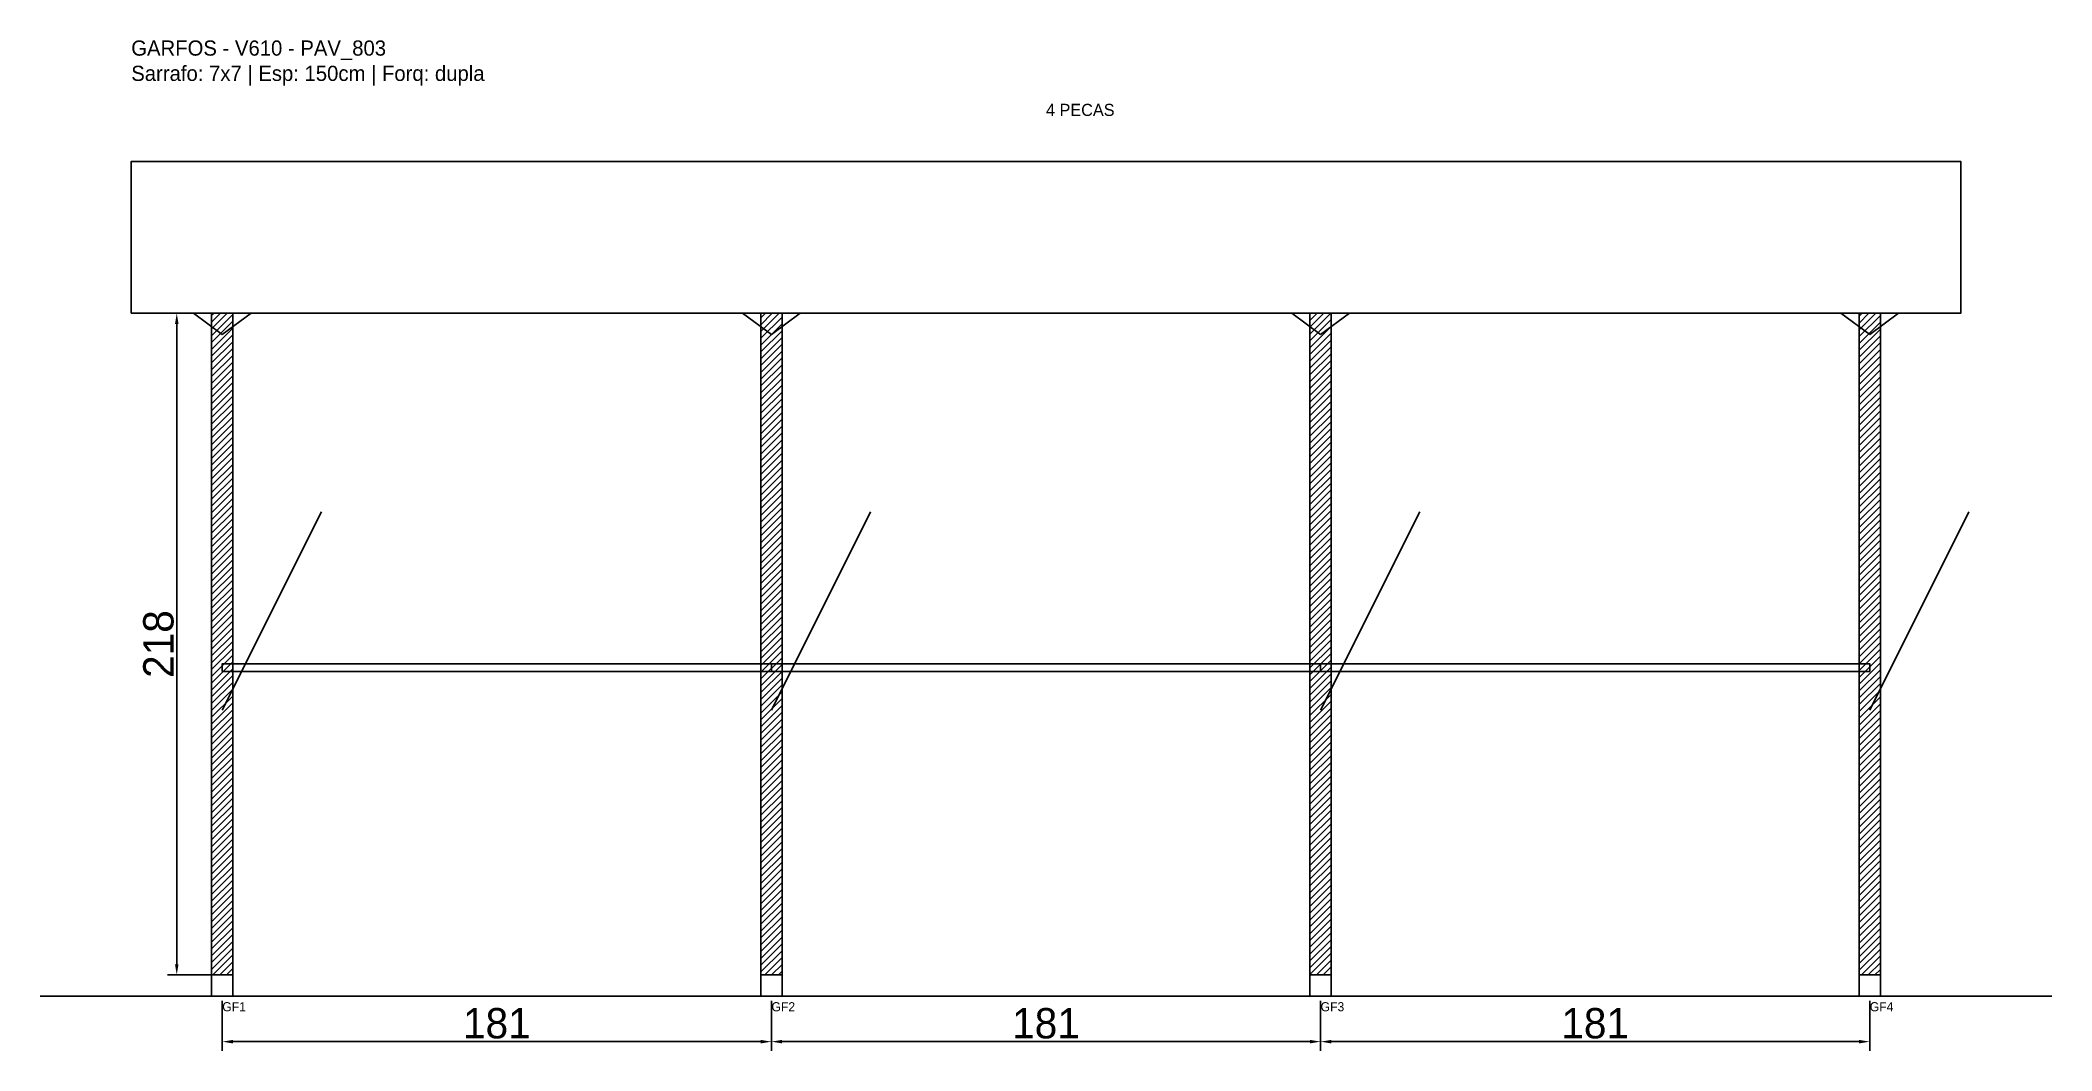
# Model space of a CAD drawing. Header units: metres. Extents: x -30 to 633, y -25 to 308.
import ezdxf

# ---------------------------------------------------------------- set-up
doc = ezdxf.new("R2010")
doc.units = ezdxf.units.M
for name, color, linetype in [('BARRA_ANCORAGEM', 1, 'Continuous'), ('COTA', 241, 'Continuous'), ('GARFOS OK', 3, 'Continuous'), ('NOME DA VIGA', 6, 'Continuous'), ('SARR_7x7', 40, 'Continuous'), ('TIRAS REESCORAMENTO', 252, 'Continuous'), ('VIGAS', 3, 'Continuous')]:
    doc.layers.add(name, color=color, linetype=linetype)
doc.dimstyles.new('EZ DXF', dxfattribs={"dimtxt": 10, "dimasz": 3.5, "dimexe": 3, "dimexo": 1.5, "dimgap": 1, "dimtad": 1, "dimdec": 1, "dimdsep": 46, "dimcen": 2.5, "dimazin": 3, "dimtfac": 1, "dimtmove": 0, "dimatfit": 3})

msp = doc.modelspace()

# ---------------------------------------------------------------- hatches: boundary and pattern name
at = {"layer": 'COTA'}
h = msp.add_hatch(dxfattribs=at)
h.set_pattern_fill('ANSI31', scale=0.5)
h.paths.add_polyline_path([(26.5, 0), (33.5, 0), (33.5, 218), (26.5, 218)])
h = msp.add_hatch(dxfattribs=at)
h.set_pattern_fill('ANSI31', scale=0.5)
h.paths.add_polyline_path([(207.5, 0), (214.5, 0), (214.5, 218), (207.5, 218)])
h = msp.add_hatch(dxfattribs=at)
h.set_pattern_fill('ANSI31', scale=0.5)
h.paths.add_polyline_path([(388.5, 0), (395.5, 0), (395.5, 218), (388.5, 218)])
h = msp.add_hatch(dxfattribs=at)
h.set_pattern_fill('ANSI31', scale=0.5)
h.paths.add_polyline_path([(569.5, 0), (576.5, 0), (576.5, 218), (569.5, 218)])

# ---------------------------------------------------------------- linework, layer by layer
at = {"layer": 'BARRA_ANCORAGEM'}
for p, q in [((30, 87.2), (62.7, 152.6)), ((211, 87.2), (243.7, 152.6)), ((392, 87.2), (424.7, 152.6)), ((573, 87.2), (605.7, 152.6))]:
    msp.add_line(p, q, dxfattribs=at)
at = {"layer": 'GARFOS OK'}
for p, q in [((30, 211), (20.5, 218)), ((20.5, 218), (39.5, 218)), ((30, 211), (39.5, 218)), ((211, 211), (201.5, 218)), ((201.5, 218), (220.5, 218)), ((211, 211), (220.5, 218)), ((392, 211), (382.5, 218)), ((382.5, 218), (401.5, 218)), ((392, 211), (401.5, 218)), ((573, 211), (563.5, 218)), ((563.5, 218), (582.5, 218)), ((573, 211), (582.5, 218))]:
    msp.add_line(p, q, dxfattribs=at)
at = {"layer": 'GARFOS OK', "linetype": 'CONTINUOUS'}
msp.add_line((-30, -7), (633, -7), dxfattribs=at)
at = {"layer": 'GARFOS OK'}
for points in [[(26.5, 0), (33.5, 0), (33.5, 218), (26.5, 218), (26.5, 0)], [(207.5, 0), (214.5, 0), (214.5, 218), (207.5, 218), (207.5, 0)], [(388.5, 0), (395.5, 0), (395.5, 218), (388.5, 218), (388.5, 0)], [(569.5, 0), (576.5, 0), (576.5, 218), (569.5, 218), (569.5, 0)]]:
    msp.add_lwpolyline(points, dxfattribs=at)
at = {"layer": 'SARR_7x7'}
for points in [[(26.5, -7), (33.5, -7), (33.5, 0), (26.5, 0), (26.5, -7)], [(207.5, -7), (214.5, -7), (214.5, 0), (207.5, 0), (207.5, -7)], [(388.5, -7), (395.5, -7), (395.5, 0), (388.5, 0), (388.5, -7)], [(569.5, -7), (576.5, -7), (576.5, 0), (569.5, 0), (569.5, -7)]]:
    msp.add_lwpolyline(points, dxfattribs=at)
at = {"layer": 'TIRAS REESCORAMENTO'}
for points in [[(30, 100), (211, 100), (211, 102.5), (30, 102.5), (30, 100)], [(211, 100), (392, 100), (392, 102.5), (211, 102.5), (211, 100)], [(392, 100), (573, 100), (573, 102.5), (392, 102.5), (392, 100)]]:
    msp.add_lwpolyline(points, dxfattribs=at)
at = {"layer": 'VIGAS'}
msp.add_lwpolyline([(0, 218), (603, 218), (603, 268), (0, 268), (0, 218)], dxfattribs=at)

# ---------------------------------------------------------------- texts
at = {"layer": 'NOME DA VIGA'}
for s, height, p in [('4 PECAS', 4, (301.5, 283)), ('GF1', 3, (30, -12)), ('GF2', 3, (211, -12)), ('GF3', 3, (392, -12)), ('GF4', 3, (573, -12))]:
    msp.add_text(s, height=height, dxfattribs=at).set_placement(p)
at = {"layer": 'NOME DA VIGA', "insert": (0, 293), "char_height": 5, "attachment_point": 7}
msp.add_mtext('GARFOS - V610 - PAV_803\\PSarrafo: 7x7 | Esp: 150cm | Forq: dupla', dxfattribs=at)

# ---------------------------------------------------------------- dimensions: what is measured, and where the dimension line sits
at = {"layer": 'COTA'}
msp.add_linear_dim(base=(15, 0), p1=(30, 0), p2=(30, 218), angle=90, dimstyle='EZ DXF', dxfattribs=at).render()
for base, p1, p2 in [((30, -22), (30, -7), (211, -7)), ((211, -22), (211, -7), (392, -7)), ((392, -22), (392, -7), (573, -7))]:
    msp.add_linear_dim(base=base, p1=p1, p2=p2, dimstyle='EZ DXF', dxfattribs=at).render()

doc.saveas('drawing.dxf')
